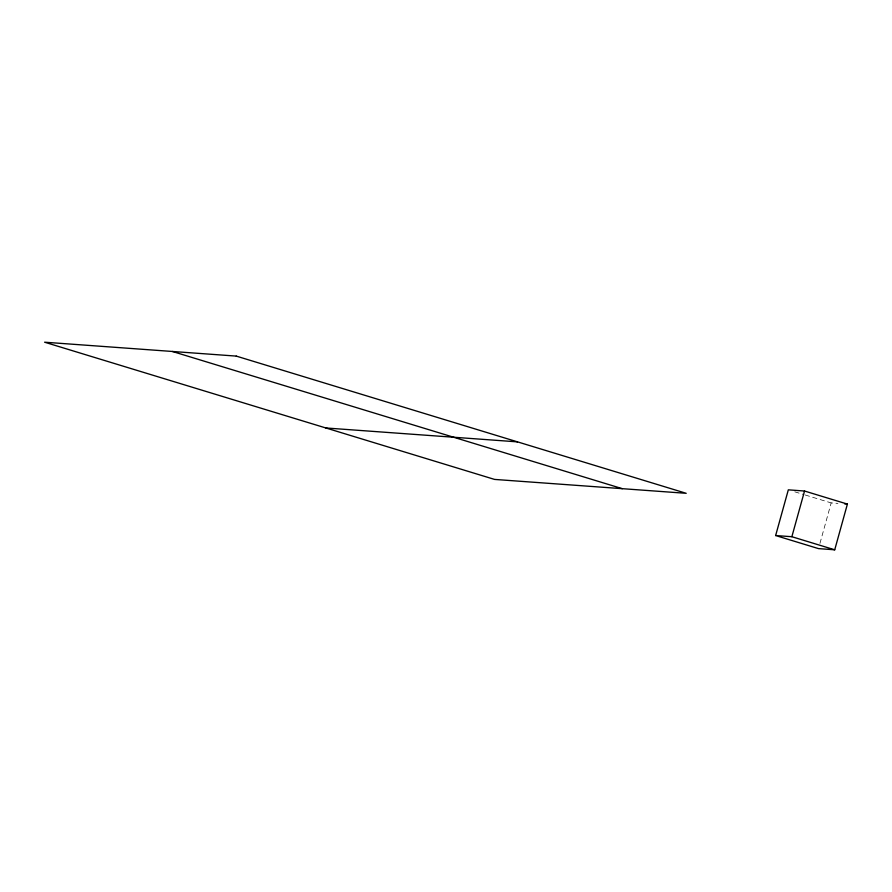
<?xml version="1.0" encoding="UTF-8"?>
<svg xmlns="http://www.w3.org/2000/svg" width="892" height="892" viewBox="0 0 892 892"><rect width="100%" height="100%" fill="white"/><g stroke="black" fill="none" stroke-linecap="round" stroke-linejoin="round"><path stroke-width="0.67" stroke-dasharray="4.46 3.34" d="M819.949 543.395L831.177 502.91L837.934 503.4M794.805 491.827L803.904 494.592M805.197 494.993L831.177 502.91"/><path stroke-width="1.34" d="M775.639 535.546L788.316 489.842L804.539 491.024L847.4 504.091L834.722 549.795L818.499 548.613L775.639 535.546L791.862 536.716L834.722 549.795M791.862 536.716L804.539 491.024M325.825 427.97L517.471 441.863M844.691 503.891L847.4 504.091M172.368 351.47L622.326 488.682M236.246 356.098L44.6 342.205L494.569 479.417L686.204 493.309L236.246 356.098"/></g></svg>
